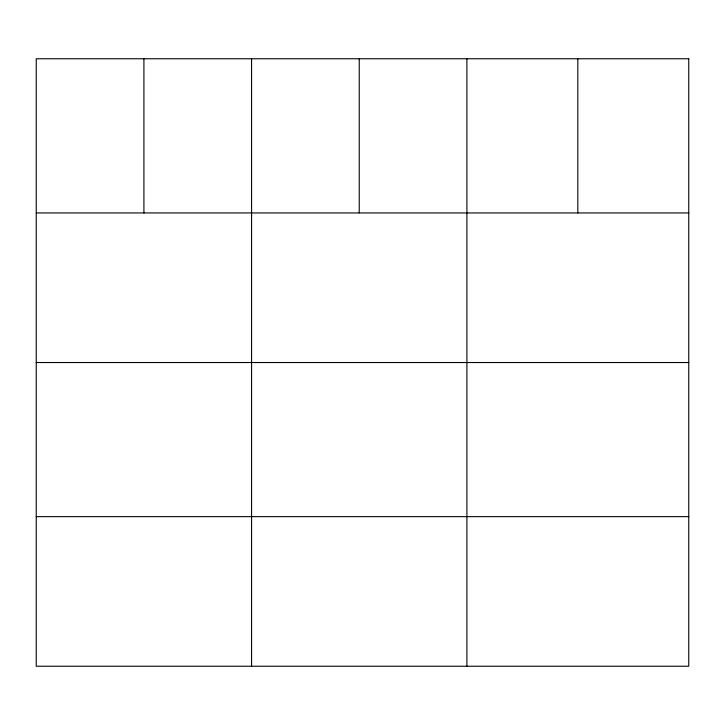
<?xml version="1.0" encoding="UTF-8"?>
<svg xmlns="http://www.w3.org/2000/svg" width="725" height="725" viewBox="0 0 725 725"><rect width="100%" height="100%" fill="white"/><g stroke="black" fill="none" stroke-linecap="round" stroke-linejoin="round"><path stroke-width="1.09" d="M36.25 212.942L688.75 212.942M36.25 362.527L688.75 362.527M36.25 516.644L688.75 516.644M577.825 58.761L577.825 212.942M466.9 58.761L466.9 666.239M359.237 58.761L359.237 212.942M251.575 58.761L251.575 666.239M143.913 58.761L143.913 212.942M688.75 58.761L36.25 58.761L36.25 666.239L688.75 666.239L688.75 58.761"/></g></svg>
